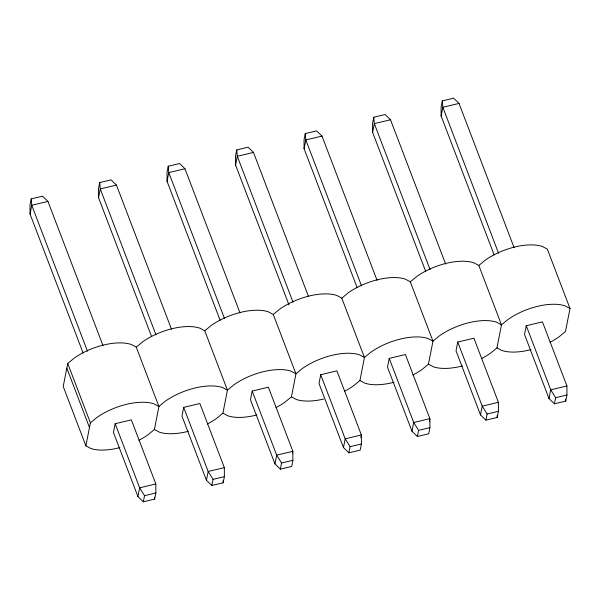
<?xml version="1.0" encoding="UTF-8"?>
<svg xmlns="http://www.w3.org/2000/svg" width="600" height="600" viewBox="0 0 600 600"><rect width="100%" height="100%" fill="white"/><g stroke="black" fill="none" stroke-linecap="round" stroke-linejoin="round"><path stroke-width="0.9" d="M103.012 345.638L47.94 201.42L42.532 196.185L31.207 198.885L30 205.013L30.037 214.028L83.108 353.01M30.037 214.028L31.755 205.275L31.207 198.885M171.525 329.303L116.453 185.085L111.045 179.858L99.72 182.558L98.512 188.685L98.55 197.7L151.62 336.675M98.55 197.7L100.267 188.94L99.72 182.558M138.907 440.295A42.9 19.68 -20.9 0 0 147.968 434.82L154.395 429.495L158.917 406.5L136.245 347.138L131.385 344.505A42.9 19.68 -20.9 0 0 74.16 358.147L67.733 363.472L63.218 386.467L85.883 445.822L90.75 448.463A42.9 19.68 -20.9 0 0 119.858 447.615M85.883 445.822L90.398 422.835L67.733 363.472M115.17 423.713L113.445 432.465L137.925 496.575L143.333 501.803L154.665 499.103L155.865 492.975L155.835 483.96L131.355 419.857L115.17 423.713L139.65 487.822L144.54 495.675L143.333 501.803M240.038 312.975L184.965 168.75L179.565 163.523L168.233 166.222L167.025 172.35L167.062 181.365L220.132 320.34M167.062 181.365L168.78 172.613L168.233 166.222M137.925 496.575L139.65 487.822L155.835 483.96M183.683 407.377L181.965 416.138L206.445 480.24L211.845 485.475L223.178 482.775L224.377 476.647L224.347 467.632L199.868 403.522L183.683 407.377L208.163 471.487L213.053 479.347L211.845 485.475M308.55 296.64L253.478 152.422L248.077 147.188L236.745 149.887L235.545 156.023L235.575 165.038L288.983 304.882M235.575 165.038L237.3 156.278L236.745 149.887M206.445 480.24L208.163 471.487L224.347 467.632M207.42 423.96A42.9 19.68 -20.9 0 0 216.487 418.485L222.915 413.16L227.43 390.165L204.765 330.81L199.897 328.178A42.9 19.68 -20.9 0 0 142.68 341.812L136.245 347.138M252.195 391.05L250.478 399.803L274.957 463.912L280.365 469.14L291.69 466.44L292.897 460.312L292.86 451.298L268.38 387.188L252.195 391.05L276.675 455.153L281.565 463.013L280.365 469.14M377.07 280.312L321.998 136.087L316.59 130.86L305.257 133.56L304.058 139.688L304.087 148.703L357.157 287.678M304.087 148.703L305.812 139.95L305.257 133.56M274.957 463.912L276.675 455.153L292.86 451.298L292.515 453.045M275.933 407.632A42.9 19.68 -20.9 0 0 285 402.158L291.428 396.825L295.942 373.837L273.278 314.475L268.41 311.843A42.9 19.68 -20.9 0 0 211.192 325.485L204.765 330.81M320.707 374.715L318.99 383.475L343.47 447.577L348.877 452.812L360.202 450.112L361.41 443.978L361.373 434.963L336.892 370.86L320.707 374.715L345.188 438.825L350.077 446.678L348.877 452.812M445.582 263.978L390.51 119.76L385.103 114.525L373.778 117.225L372.57 123.352L372.608 132.368L425.678 271.35M372.608 132.368L374.325 123.615L373.778 117.225M343.47 447.577L345.188 438.825L361.373 434.963L360.855 437.595M344.452 391.298A42.9 19.68 -20.9 0 0 353.513 385.822L359.94 380.498L364.455 357.502L341.79 298.147L336.923 295.507A42.9 19.68 -20.9 0 0 279.705 309.15L273.278 314.475M389.228 358.388L387.502 367.14L411.982 431.25L417.39 436.478L428.722 433.778L429.923 427.65L429.885 418.635L405.405 354.525L389.228 358.388L413.707 422.49L418.59 430.35L417.39 436.478M514.095 247.642L459.022 103.425L453.615 98.198L442.29 100.898L441.082 107.025L441.12 116.04L494.19 255.015M441.12 116.04L442.838 107.28L442.29 100.898M411.982 431.25L413.707 422.49L429.885 418.635L429.375 421.26M412.965 374.97A42.9 19.68 -20.9 0 0 422.025 369.487L428.452 364.163L432.975 341.168L410.303 281.812L405.442 279.18A42.9 19.68 -20.9 0 0 348.218 292.815L341.79 298.147M457.74 342.053L456.015 350.805L480.495 414.915L485.903 420.143L497.235 417.442L498.435 411.315L498.405 402.3L473.925 338.197L457.74 342.053L482.22 406.162L487.11 414.015L485.903 420.143M480.495 414.915L482.22 406.162L498.405 402.3M481.478 358.635A42.9 19.68 -20.9 0 0 490.537 353.16L496.972 347.835L501.487 324.84L478.822 265.478L473.955 262.845A42.9 19.68 -20.9 0 0 416.737 276.487L410.303 281.812M526.252 325.718L524.535 334.478L549.015 398.58L554.415 403.815L565.748 401.115L566.947 394.987L566.918 385.972L542.438 321.862L526.252 325.718L550.732 389.827L555.623 397.688L554.415 403.815M549.015 398.58L550.732 389.827L566.918 385.972M478.822 265.478L485.25 260.153A42.9 19.68 -20.9 0 1 542.467 246.51L547.335 249.15L570 308.505L565.485 331.5L559.058 336.825A42.9 19.68 -20.9 0 1 549.99 342.3M90.398 422.835L96.833 417.502A42.9 19.68 -20.9 0 1 154.05 403.868L158.917 406.5L165.345 401.175A42.9 19.68 -20.9 0 1 222.562 387.533L227.43 390.165L233.858 384.84A42.9 19.68 -20.9 0 1 291.075 371.197L295.942 373.837L302.37 368.505A42.9 19.68 -20.9 0 1 359.595 354.87L364.455 357.502L370.89 352.178A42.9 19.68 -20.9 0 1 428.107 338.535L432.975 341.168L439.403 335.843A42.9 19.68 -20.9 0 1 496.62 322.2L501.487 324.84L507.915 319.515A42.9 19.68 -20.9 0 1 565.132 305.873L570 308.505M47.94 201.42L31.755 205.275L87.495 351.248M116.453 185.085L100.267 188.94L156.007 334.913M184.965 168.75L168.78 172.613L224.52 318.577M253.478 152.422L237.3 156.278L293.04 302.25M321.998 136.087L305.812 139.95L361.553 285.915M390.51 119.76L374.325 123.615L430.065 269.58M459.022 103.425L442.838 107.28L498.577 253.252M144.54 495.675L155.865 492.975M213.053 479.347L224.377 476.647M281.565 463.013L292.897 460.312M350.077 446.678L361.41 443.978M418.59 430.35L429.923 427.65M487.11 414.015L498.435 411.315M555.623 397.688L566.947 394.987M496.972 347.835L501.832 350.468A42.9 19.68 -20.9 0 0 530.94 349.62M428.452 364.163L433.32 366.795A42.9 19.68 -20.9 0 0 462.428 365.947M359.94 380.498L364.808 383.13A42.9 19.68 -20.9 0 0 393.915 382.282M291.428 396.825L296.295 399.465A42.9 19.68 -20.9 0 0 323.64 399.053M222.915 413.16L227.775 415.793A42.9 19.68 -20.9 0 0 256.882 414.945M154.395 429.495L159.262 432.127A42.9 19.68 -20.9 0 0 188.37 431.28M66.817 368.153L89.483 427.515M565.59 399.285L565.748 401.115M497.077 415.62L497.235 417.442M223.02 480.945L223.178 482.775M154.507 497.28L154.665 499.103"/></g></svg>
